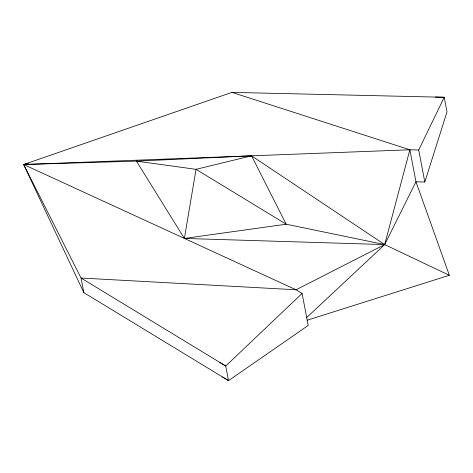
<?xml version="1.0" encoding="UTF-8"?>
<svg xmlns="http://www.w3.org/2000/svg" width="473" height="473" viewBox="0 0 473 473"><rect width="100%" height="100%" fill="white"/><g stroke="black" fill="none" stroke-linecap="round" stroke-linejoin="round"><path stroke-width="0.71" d="M435.367 97.054L444.218 97.267L418.711 149.994L409.86 149.781L384.685 244.576L306.474 317.755M307.089 320.239L449.35 275.292L415.968 181.798L409.86 149.781L23.65 164.515L81.037 278.023L296.051 289.778L384.685 244.576L415.968 181.798L424.819 182.01L447.009 111.882L444.218 97.267L231.965 92.371L23.65 164.515L83.827 292.639L228.524 380.629L308.201 325.459L302.093 293.443L296.051 289.778L23.65 164.515L28.628 163.161M302.093 293.443L225.733 366.013L228.524 380.629L222.481 376.969M23.65 164.515L136.407 161.127L251.547 155.824L384.685 244.576L449.35 275.292M231.965 92.371L409.86 149.781M219.691 362.348L225.733 366.013L81.037 278.023L83.827 292.639M418.711 149.994L424.819 182.01M196.053 169.328L184.387 238.433L384.685 244.576L286.195 224.214L184.387 238.433L136.407 161.127L196.053 169.328L251.547 155.824L286.195 224.214L196.053 169.328"/></g></svg>
